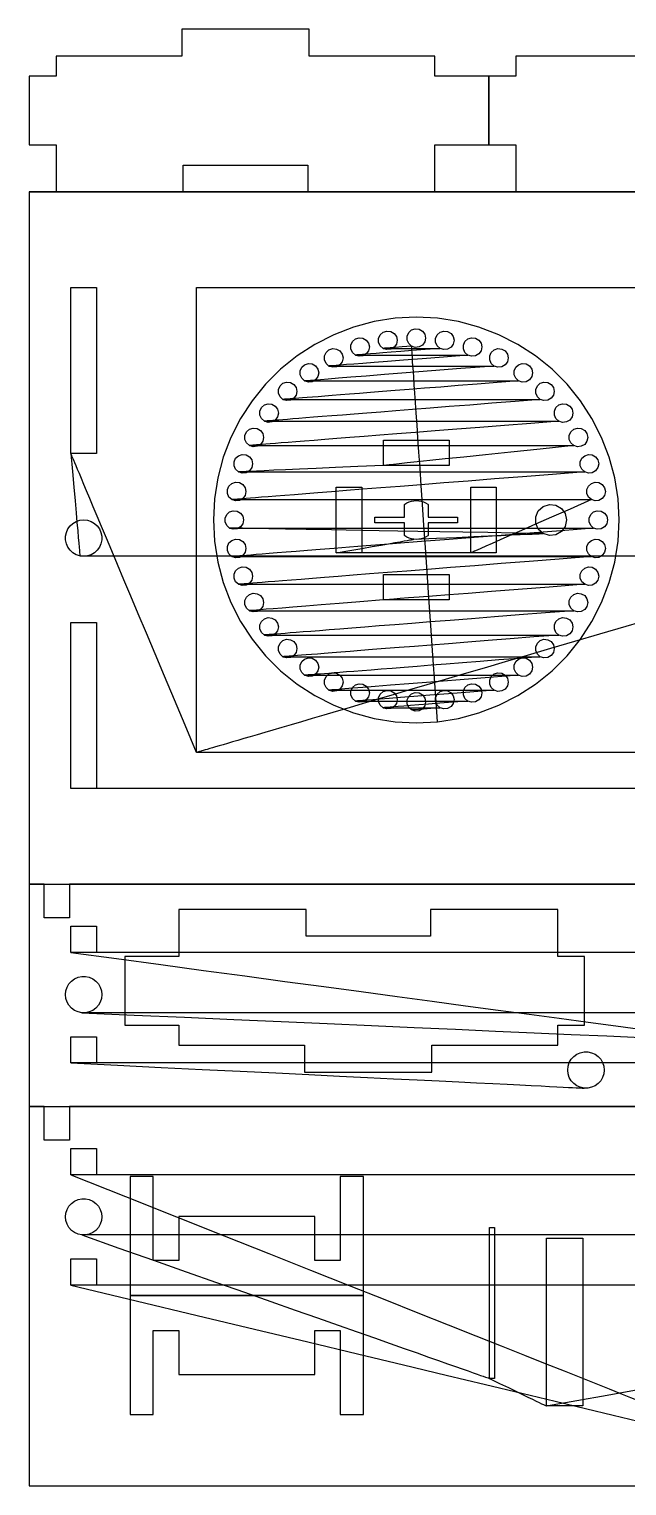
# Model space of a CAD drawing. Extents: x 0 to 427, y -14 to 401.
# Drawn here: x -0.2 to 170, y -14.1 to 400.8 of the extents above; entities that cross this region are included whole.
import ezdxf

# ---------------------------------------------------------------- set-up
doc = ezdxf.new("R2010")
doc.units = 0
doc.layers.get('0').update_dxf_attribs({"linetype": 'CONTINUOUS'})

msp = doc.modelspace()

# ---------------------------------------------------------------- linework, layer by layer
at = {"color": 7}
for points in [[(115.336436, 354.389074), (115.336436, 367.79333), (130.655585, 367.79333), (130.655585, 387.349181), (115.336436, 387.349181), (115.336436, 393.093862), (79.512128, 393.093862), (79.512128, 400.753436), (43.280665, 400.753436), (43.280665, 393.093862), (7.456141, 393.093862), (7.456141, 387.349181), (-0.203473, 387.349181), (-0.203473, 367.79333), (7.456141, 367.79333), (7.456141, 354.389074)], [(-0.203473, 354.389074), (377.054521, 354.389074), (377.054521, 367.79333), (392.37367, 367.79333), (392.37367, 387.349181), (377.054521, 387.349181), (377.054521, 393.093862), (341.229255, 393.093862), (341.229255, 400.753436), (304.999468, 400.753436), (304.999468, 393.093862), (269.174202, 393.093862), (269.174202, 387.349181), (261.514628, 387.349181)], [(246.195479, 354.389074), (246.195479, 367.79333), (261.514628, 367.79333), (261.514628, 387.349181), (246.195479, 387.349181), (246.195479, 393.093862), (210.37117, 393.093862), (210.37117, 400.753436), (174.139707, 400.753436), (174.139707, 393.093862), (138.31516, 393.093862), (138.31516, 387.349181), (130.655585, 387.349181)], [(130.655585, 367.79333), (138.31516, 367.79333), (138.31516, 354.389074)], [(43.68758, 362.048649), (79.104973, 362.048649), (79.104973, 354.389074)], [(43.68758, 354.389074), (43.68758, 362.048649)], [(-0.203473, 354.389074), (-0.203473, 157.227697), (356.34016, 157.227697), (356.34016, 354.389074)], [(-0.203473, 157.227697), (-0.203473, 93.926116), (356.34016, 93.926116)], [(11.285856, 157.227697), (11.285856, 147.653229), (4.033245, 147.653229), (4.033245, 157.227697)], [(-0.203473, 93.926116), (-0.203473, -14.136374), (356.34016, -14.136374)], [(11.285856, 93.926116), (11.285856, 84.351654), (4.033245, 84.351654), (4.033245, 93.926116)], [(94.990691, 74.015782), (88.360372, 74.015782), (88.360372, 50.079614), (81.107713, 50.079614), (81.107713, 62.61762), (42.402926, 62.61762), (42.402926, 50.079614), (35.150266, 50.079614), (35.150266, 74.015782), (28.519947, 74.015782), (28.519947, 40.098231)], [(94.990691, 40.098231), (94.990691, 74.015782)]]:
    msp.add_lwpolyline(points, dxfattribs=at)
for points in [[(11.692843, 279.868912), (11.692843, 327.173692), (18.945431, 327.173692), (18.945431, 279.868912)], [(47.465426, 194.735676), (47.465426, 327.173692), (291.68617, 327.173692), (291.68617, 194.735676)], [(116.048059, 203.51307), (122.019415, 204.459027), (127.859122, 206.023735), (133.503271, 208.190197), (138.889867, 210.934958), (143.960266, 214.227618), (148.658697, 218.032272), (152.933697, 222.307272), (156.738351, 227.006174), (160.031011, 232.075826), (162.775771, 237.46383), (164.942234, 243.105556), (166.506941, 248.945946), (167.452899, 254.917984), (167.769096, 260.954651), (167.452899, 266.991324), (166.506941, 272.963363), (164.942234, 278.803752), (162.775771, 284.447872), (160.031011, 289.833482), (156.738351, 294.903134), (152.933697, 299.601776), (148.658697, 303.876754), (143.960266, 307.682584), (138.889867, 310.973785), (133.503271, 313.71925), (127.859122, 315.885459), (122.019415, 317.450877), (116.048059, 318.396349), (110.010878, 318.712306), (103.973457, 318.396349), (98.002101, 317.450877), (92.162394, 315.885459), (86.518245, 313.71925), (81.131649, 310.973785), (76.06125, 307.682584), (71.362819, 303.876754), (67.088059, 299.601776), (63.283165, 294.903134), (59.990505, 289.833482), (57.245745, 284.447872), (55.079282, 278.803752), (53.514574, 272.963363), (52.568856, 266.991324), (52.25242, 260.954651), (52.568856, 254.917984), (53.514574, 248.945946), (55.079282, 243.105556), (57.245745, 237.46383), (59.990505, 232.075826), (63.283165, 227.006174), (67.088059, 222.307272), (71.362819, 218.032272), (76.06125, 214.227618), (81.131649, 210.934958), (86.518245, 208.190197), (92.162394, 206.023735), (98.002101, 204.459027), (103.973457, 203.51307), (110.010878, 203.196873)], [(108.67859, 310.456764), (107.855426, 311.198785), (107.404707, 312.211278), (107.404707, 313.319516), (107.855426, 314.329615), (108.67859, 315.071636), (109.732261, 315.413916), (110.834043, 315.299023), (111.793644, 314.743703), (112.444707, 313.848498), (112.675213, 312.764197), (112.444707, 311.679888), (111.793644, 310.784682), (110.834043, 310.231764), (109.732261, 310.114477)], [(92.668404, 307.921931), (91.845239, 308.663952), (91.394521, 309.674051), (91.394521, 310.782289), (91.845239, 311.794782), (92.668404, 312.536803), (93.722074, 312.879083), (94.824096, 312.761796), (95.783457, 312.20887), (96.434521, 311.313665), (96.665027, 310.229363), (96.434521, 309.145055), (95.783457, 308.249849), (94.824096, 307.694537), (93.722074, 307.579644)], [(100.573803, 309.820062), (99.750399, 310.559682), (99.29992, 311.572175), (99.29992, 312.68042), (99.750399, 313.692913), (100.573803, 314.434927), (101.627473, 314.777214), (102.729255, 314.659927), (103.688617, 314.107001), (104.33992, 313.209402), (104.570186, 312.127494), (104.33992, 311.043193), (103.688617, 310.145594), (102.729255, 309.592668), (101.627473, 309.477775)], [(116.783378, 309.820062), (115.960213, 310.559682), (115.509495, 311.572175), (115.509495, 312.68042), (115.960213, 313.692913), (116.783378, 314.434927), (117.837287, 314.777214), (118.939069, 314.659927), (119.898431, 314.107001), (120.549734, 313.209402), (120.78, 312.127494), (120.549734, 311.043193), (119.898431, 310.145594), (118.939069, 309.592668), (117.837048, 309.477775)], [(124.688777, 307.921924), (123.865372, 308.663945), (123.414894, 309.674044), (123.414894, 310.782282), (123.865372, 311.794774), (124.688777, 312.536796), (125.742447, 312.879076), (126.844229, 312.761789), (127.80383, 312.208863), (128.454894, 311.313657), (128.685399, 310.229356), (128.454894, 309.145048), (127.80383, 308.249842), (126.844229, 307.69453), (125.742447, 307.579636)], [(85.157473, 304.810236), (84.334069, 305.55225), (83.883351, 306.564743), (83.883351, 307.670594), (84.334069, 308.683087), (85.157473, 309.425101), (86.211144, 309.767388), (87.312926, 309.652494), (88.272287, 309.097175), (88.92359, 308.20197), (89.153856, 307.117668), (88.92359, 306.033367), (88.272287, 305.138161), (87.312926, 304.582842), (86.211144, 304.467949)], [(132.199947, 304.810236), (131.376543, 305.55225), (130.926064, 306.564743), (130.926064, 307.670594), (131.376543, 308.683087), (132.199947, 309.425101), (133.253617, 309.767388), (134.355399, 309.652494), (135.314761, 309.097175), (135.966064, 308.20197), (136.19633, 307.117668), (135.966064, 306.033367), (135.314761, 305.138161), (134.355399, 304.582842), (133.253617, 304.467949)], [(78.225559, 300.561587), (77.402154, 301.303609), (76.951676, 302.316101), (76.951676, 303.424339), (77.402154, 304.436832), (78.225559, 305.176459), (79.279229, 305.518739), (80.381011, 305.403846), (81.340372, 304.850927), (81.991676, 303.953328), (82.221941, 302.86902), (81.991676, 301.787112), (81.340372, 300.889513), (80.381011, 300.336587), (79.279229, 300.2193)], [(139.131862, 300.561587), (138.308457, 301.303609), (137.857739, 302.316101), (137.857739, 303.424339), (138.308457, 304.436832), (139.131862, 305.176459), (140.185532, 305.518739), (141.287314, 305.403846), (142.246676, 304.850927), (142.897979, 303.953328), (143.128245, 302.86902), (142.897979, 301.787112), (142.246676, 300.889513), (141.287314, 300.336587), (140.185532, 300.2193)], [(72.043324, 295.28369), (71.22016, 296.023318), (70.769441, 297.035811), (70.769441, 298.144048), (71.22016, 299.156541), (72.043324, 299.896169), (73.096995, 300.240843), (74.199016, 300.123555), (75.158378, 299.57063), (75.809681, 298.673031), (76.039947, 297.591123), (75.809681, 296.506814), (75.158378, 295.609215), (74.199016, 295.056297), (73.097234, 294.93901)], [(145.313856, 295.283683), (144.490452, 296.023311), (144.039973, 297.035804), (144.039973, 298.144041), (144.490452, 299.156534), (145.313856, 299.896162), (146.367527, 300.240835), (147.469309, 300.123548), (148.42867, 299.570623), (149.079973, 298.673023), (149.310239, 297.591116), (149.079973, 296.506807), (148.42867, 295.609208), (147.469309, 295.05629), (146.367527, 294.939002)], [(66.763484, 289.100999), (65.94008, 289.84302), (65.489601, 290.85312), (65.489601, 291.961357), (65.94008, 292.97385), (66.763484, 293.715871), (67.817154, 294.058151), (68.918936, 293.940864), (69.878298, 293.387946), (70.529601, 292.49274), (70.760106, 291.408432), (70.529601, 290.32413), (69.878298, 289.428925), (68.918936, 288.873606), (67.817154, 288.758712)], [(150.593697, 289.100992), (149.770532, 289.843013), (149.319814, 290.85312), (149.319814, 291.961357), (149.770532, 292.97385), (150.593697, 293.715871), (151.647367, 294.058151), (152.749388, 293.940864), (153.70875, 293.387946), (154.360053, 292.49274), (154.590319, 291.408432), (154.360053, 290.32413), (153.70875, 289.428918), (152.749388, 288.873598), (151.647367, 288.758705)], [(62.515532, 282.169113), (61.692367, 282.911127), (61.241649, 283.921226), (61.241649, 285.029478), (61.692367, 286.041978), (62.515532, 286.783992), (63.569202, 287.12628), (64.671223, 287.008992), (65.630585, 286.456067), (66.281649, 285.560861), (66.512154, 284.47656), (66.281649, 283.392259), (65.630585, 282.497046), (64.671223, 281.941734), (63.569202, 281.82684)], [(154.841649, 282.169127), (154.018484, 282.911141), (153.567766, 283.921241), (153.567766, 285.029478), (154.018484, 286.041978), (154.841649, 286.783992), (155.895319, 287.12628), (156.997101, 287.008992), (157.956702, 286.456067), (158.607766, 285.560861), (158.838271, 284.47656), (158.607766, 283.392259), (157.956702, 282.497046), (156.997101, 281.941734), (155.895319, 281.82684)], [(100.639867, 276.477135), (100.639867, 283.729751), (119.381888, 283.729751), (119.381649, 276.477135)], [(59.404309, 274.658), (58.581144, 275.400014), (58.130426, 276.410114), (58.130426, 277.518351), (58.581144, 278.530851), (59.404309, 279.272865), (60.457979, 279.615152), (61.56, 279.497865), (62.519362, 278.94494), (63.170665, 278.049734), (63.400931, 276.965433), (63.170665, 275.881131), (62.519362, 274.985919), (61.56, 274.430607), (60.457979, 274.315713)], [(157.952872, 274.658), (157.129468, 275.400014), (156.678989, 276.410114), (156.678989, 277.518351), (157.129468, 278.530851), (157.952872, 279.272865), (159.006543, 279.615152), (160.108324, 279.497865), (161.067926, 278.94494), (161.718989, 278.049734), (161.949255, 276.965433), (161.718989, 275.881131), (161.067926, 274.985919), (160.108324, 274.430607), (159.006543, 274.315713)], [(57.50641, 266.751926), (56.683245, 267.49394), (56.232527, 268.506433), (56.232527, 269.614678), (56.683245, 270.624777), (57.50641, 271.366791), (58.56008, 271.709078), (59.662101, 271.594185), (60.621463, 271.038866), (61.272766, 270.14366), (61.503032, 269.059359), (61.272766, 267.975057), (60.621463, 267.079852), (59.662101, 266.526926), (58.56008, 266.409639)], [(87.235612, 251.583661), (87.235612, 270.325575), (94.488271, 270.325575), (94.488271, 251.583661)], [(125.533484, 251.583661), (125.533484, 270.325575), (132.786144, 270.325575), (132.786144, 251.583661)], [(159.850771, 266.751926), (159.027367, 267.49394), (158.576888, 268.506433), (158.576888, 269.614678), (159.027367, 270.624777), (159.850771, 271.366791), (160.904441, 271.709078), (162.006223, 271.594185), (162.965824, 271.038866), (163.616888, 270.14366), (163.847394, 269.059359), (163.616888, 267.975057), (162.965824, 267.079852), (162.006223, 266.526926), (160.904441, 266.409639)], [(109.31625, 255.458906), (108.632872, 255.588161), (107.971037, 255.803587), (107.341516, 256.100388), (106.754122, 256.471399), (106.62391, 256.579111), (106.62391, 260.159941), (98.24625, 260.159941), (98.24625, 261.749295), (106.62391, 261.749295), (106.62391, 265.330125), (106.754122, 265.437838), (107.341516, 265.811242), (107.971037, 266.10565), (108.632872, 266.321075), (109.31625, 266.452724), (110.010878, 266.495809), (110.705266, 266.452724), (111.388883, 266.321075), (112.050479, 266.10565), (112.68, 265.811242), (113.267633, 265.437838), (113.397846, 265.330125), (113.397846, 261.749295), (121.775505, 261.749295), (121.775505, 260.159941), (113.397846, 260.159941), (113.397606, 256.579111), (113.267394, 256.471399), (112.68, 256.100388), (112.050479, 255.803587), (111.388644, 255.588161), (110.705266, 255.458906), (110.010878, 255.413427)], [(56.868511, 258.647182), (56.045346, 259.389203), (55.594628, 260.401696), (55.594628, 261.509934), (56.045346, 262.520033), (56.868511, 263.262054), (57.92242, 263.604334), (59.024202, 263.489441), (59.983564, 262.934129), (60.634867, 262.038923), (60.865133, 260.954615), (60.634867, 259.870313), (59.983564, 258.975108), (59.024202, 258.422182), (57.92242, 258.304895)], [(146.132713, 257.093739), (144.754707, 258.333626), (144.000479, 260.028292), (144.000479, 261.883338), (144.754707, 263.575611), (146.132713, 264.817891), (147.89633, 265.389965), (149.740612, 265.196082), (151.346489, 264.26976), (152.436543, 262.768969), (152.822154, 260.954615), (152.436543, 259.140267), (151.346489, 257.64187), (149.740612, 256.713154), (147.89633, 256.519271)], [(160.48867, 258.647175), (159.665266, 259.389196), (159.214787, 260.401696), (159.214787, 261.509934), (159.665266, 262.520033), (160.48867, 263.262054), (161.54234, 263.604334), (162.644122, 263.489441), (163.603484, 262.934129), (164.254787, 262.038923), (164.485053, 260.954615), (164.254787, 259.870313), (163.603484, 258.975101), (162.644122, 258.422175), (161.54234, 258.304888)], [(14.241973, 250.741151), (13.211785, 251.076251), (12.273822, 251.617208), (11.468872, 252.342467), (10.832242, 253.218531), (10.391697, 254.207087), (10.166481, 255.267452), (10.166481, 256.34936), (10.391697, 257.409725), (10.832242, 258.398282), (11.468872, 259.276739), (12.273822, 259.999605), (13.211785, 260.542956), (14.241973, 260.875668), (15.319125, 260.990562), (16.396301, 260.875668), (17.426489, 260.542956), (18.364452, 259.999605), (19.169378, 259.276739), (19.806032, 258.398282), (20.246577, 257.409725), (20.471793, 256.34936), (20.471793, 255.267452), (20.246577, 254.207087), (19.806032, 253.218531), (19.169378, 252.342467), (18.364452, 251.617208), (17.426489, 251.076251), (16.396301, 250.741151), (15.319125, 250.628651)], [(57.50641, 250.542431), (56.683245, 251.284445), (56.232527, 252.296938), (56.232527, 253.405175), (56.683245, 254.415282), (57.50641, 255.157296), (58.56008, 255.499583), (59.662101, 255.384689), (60.621463, 254.82937), (61.272766, 253.934165), (61.503032, 252.849863), (61.272766, 251.765562), (60.621463, 250.870349), (59.662101, 250.315037), (58.56008, 250.200144)], [(159.850771, 250.542431), (159.027367, 251.284445), (158.576888, 252.296938), (158.576888, 253.405175), (159.027367, 254.415282), (159.850771, 255.157296), (160.904441, 255.499583), (162.006223, 255.384689), (162.965824, 254.82937), (163.616888, 253.934165), (163.847394, 252.849863), (163.616888, 251.765562), (162.965824, 250.870349), (162.006223, 250.315037), (160.904441, 250.200144)], [(59.404309, 242.636357), (58.581144, 243.378371), (58.130426, 244.390871), (58.130426, 245.499109), (58.581144, 246.511601), (59.404309, 247.251222), (60.457979, 247.593509), (61.56, 247.478615), (62.519362, 246.925697), (63.170665, 246.028091), (63.400931, 244.943789), (63.170665, 243.861882), (62.519362, 242.964282), (61.56, 242.411357), (60.457979, 242.29407)], [(100.639867, 238.179464), (100.639867, 245.432087), (119.381888, 245.432087), (119.381649, 238.179464)], [(157.952872, 242.636357), (157.129468, 243.378371), (156.678989, 244.390871), (156.678989, 245.499109), (157.129468, 246.511601), (157.952872, 247.251222), (159.006543, 247.593509), (160.108324, 247.478615), (161.067926, 246.925697), (161.718989, 246.028091), (161.949255, 244.943789), (161.718989, 243.861882), (161.067926, 242.964282), (160.108324, 242.411357), (159.006543, 242.29407)], [(62.515532, 235.127623), (61.692367, 235.867244), (61.241649, 236.879737), (61.241649, 237.987981), (61.692367, 239.000474), (62.515532, 239.740095), (63.569202, 240.082382), (64.671223, 239.967488), (65.630585, 239.414563), (66.281649, 238.516964), (66.512154, 237.432662), (66.281649, 236.350755), (65.630585, 235.453155), (64.671223, 234.90023), (63.569202, 234.782943)], [(154.841649, 235.127623), (154.018484, 235.867244), (153.567766, 236.879737), (153.567766, 237.987981), (154.018484, 239.000474), (154.841649, 239.740095), (155.895319, 240.082382), (156.997101, 239.967488), (157.956702, 239.414563), (158.607766, 238.516964), (158.838271, 237.432662), (158.607766, 236.350755), (157.956702, 235.453155), (156.997101, 234.90023), (155.895319, 234.782943)], [(66.763484, 228.195744), (65.94008, 228.935372), (65.489601, 229.947865), (65.489601, 231.056102), (65.94008, 232.068595), (66.763484, 232.808223), (67.817154, 233.150503), (68.918936, 233.035609), (69.878298, 232.482691), (70.529601, 231.585092), (70.760106, 230.500783), (70.529601, 229.418876), (69.878298, 228.521276), (68.918936, 227.968351), (67.817154, 227.851064)], [(150.593697, 228.195737), (149.770532, 228.935365), (149.319814, 229.947865), (149.319814, 231.056102), (149.770532, 232.068595), (150.593697, 232.808223), (151.647367, 233.150503), (152.749388, 233.035609), (153.70875, 232.482691), (154.360053, 231.585092), (154.590319, 230.500783), (154.360053, 229.418876), (153.70875, 228.521269), (152.749388, 227.968344), (151.647367, 227.851056)], [(11.692843, 184.443123), (11.692843, 231.747908), (18.945431, 231.747908), (18.945431, 184.443123)], [(72.043324, 222.012553), (71.22016, 222.753856), (70.769441, 223.765877), (70.769441, 224.873883), (71.22016, 225.885904), (72.043324, 226.627925), (73.097234, 226.970205), (74.199016, 226.852918), (75.158378, 226.3), (75.809681, 225.40359), (76.039947, 224.32), (75.809681, 223.23617), (75.158378, 222.33976), (74.199016, 221.785877), (73.096995, 221.670266)], [(145.313856, 222.012553), (144.490452, 222.753856), (144.039973, 223.765877), (144.039973, 224.873883), (144.490452, 225.885904), (145.313856, 226.627925), (146.367527, 226.970205), (147.469309, 226.852918), (148.42867, 226.3), (149.079973, 225.40359), (149.310239, 224.32), (149.079973, 223.23617), (148.42867, 222.33976), (147.469309, 221.785877), (146.367527, 221.670266)], [(78.225559, 216.732473), (77.402154, 217.473776), (76.951676, 218.486037), (76.951676, 219.593803), (77.402154, 220.606064), (78.225559, 221.347367), (79.279229, 221.689654), (80.381011, 221.573803), (81.340372, 221.01992), (81.991676, 220.12375), (82.221941, 219.03992), (81.991676, 217.95633), (81.340372, 217.05992), (80.381011, 216.506037), (79.279229, 216.390186)], [(139.131862, 216.732473), (138.308457, 217.473776), (137.857739, 218.486037), (137.857739, 219.593803), (138.308457, 220.606064), (139.131862, 221.347367), (140.185532, 221.689654), (141.287314, 221.573803), (142.246676, 221.01992), (142.897979, 220.12375), (143.128245, 219.03992), (142.897979, 217.95633), (142.246676, 217.05992), (141.287314, 216.506037), (140.185532, 216.390186)], [(85.157473, 212.48476), (84.334069, 213.226064), (83.883351, 214.238085), (83.883351, 215.34609), (84.334069, 216.358111), (85.157473, 217.099415), (86.211144, 217.441702), (87.312926, 217.32609), (88.272287, 216.772207), (88.92359, 215.875798), (89.153856, 214.791968), (88.92359, 213.708377), (88.272287, 212.811968), (87.312926, 212.258085), (86.211144, 212.142234)], [(132.199947, 212.48476), (131.376543, 213.226064), (130.926064, 214.238085), (130.926064, 215.34609), (131.376543, 216.358111), (132.199947, 217.099415), (133.253617, 217.441702), (134.355399, 217.32609), (135.314761, 216.772207), (135.966064, 215.875798), (136.19633, 214.791968), (135.966064, 213.708377), (135.314761, 212.811968), (134.355399, 212.258085), (133.253617, 212.142234)], [(92.668404, 209.373537), (91.845239, 210.11484), (91.394521, 211.126861), (91.394521, 212.234867), (91.845239, 213.246888), (92.668404, 213.988191), (93.722074, 214.330478), (94.824096, 214.214867), (95.783457, 213.660984), (96.434521, 212.764574), (96.665027, 211.680984), (96.434521, 210.597154), (95.783457, 209.700744), (94.824096, 209.146861), (93.722074, 209.03125)], [(100.573803, 207.475638), (99.750399, 208.216941), (99.29992, 209.228962), (99.29992, 210.336968), (99.750399, 211.348989), (100.573803, 212.090292), (101.627473, 212.432819), (102.729255, 212.316968), (103.688617, 211.763085), (104.33992, 210.866675), (104.570186, 209.783085), (104.33992, 208.699255), (103.688617, 207.802845), (102.729255, 207.248962), (101.627473, 207.133351)], [(108.67859, 206.837739), (107.855426, 207.579042), (107.404707, 208.591064), (107.404707, 209.699069), (107.855426, 210.71109), (108.67859, 211.452393), (109.732261, 211.79492), (110.834043, 211.679069), (111.793644, 211.125186), (112.444707, 210.228776), (112.675213, 209.145186), (112.444707, 208.061356), (111.793644, 207.165186), (110.834043, 206.611064), (109.732261, 206.495452)], [(116.783378, 207.475638), (115.960213, 208.216941), (115.509495, 209.228962), (115.509495, 210.336968), (115.960213, 211.348989), (116.783378, 212.090292), (117.837048, 212.432819), (118.939069, 212.316968), (119.898431, 211.763085), (120.549734, 210.866675), (120.78, 209.783085), (120.549734, 208.699255), (119.898431, 207.802845), (118.939069, 207.248962), (117.837287, 207.133351)], [(124.688777, 209.373537), (123.865372, 210.11484), (123.414894, 211.126861), (123.414894, 212.234867), (123.865372, 213.246888), (124.688777, 213.988191), (125.742447, 214.330478), (126.844229, 214.214867), (127.80383, 213.660984), (128.454894, 212.764574), (128.685399, 211.680984), (128.454894, 210.597154), (127.80383, 209.700744), (126.844229, 209.146861), (125.742447, 209.03125)], [(114.458697, 111.342063), (150.283245, 111.342063), (150.283245, 117.086741), (157.942819, 117.086741), (157.942819, 136.64283), (150.283245, 136.64283), (150.283245, 150.046846), (114.051782, 150.046846), (114.051782, 142.387272), (78.634388, 142.387272), (78.634388, 150.046846), (42.402926, 150.046846), (42.402926, 136.64283), (27.083777, 136.64283), (27.083777, 117.086741), (42.402926, 117.086741), (42.402926, 111.342063), (78.227234, 111.342063), (78.227234, 103.682494), (114.458697, 103.682494)], [(11.692843, 137.77549), (11.692843, 145.23041), (18.945431, 145.23041), (18.945431, 137.77549)], [(14.777521, 120.626421), (13.718106, 120.85166), (12.728609, 121.292325), (11.852306, 121.928788), (11.127566, 122.733761), (10.586035, 123.67182), (10.251335, 124.702032), (10.138069, 125.77916), (10.251335, 126.856288), (10.586035, 127.886501), (11.127566, 128.824559), (11.852306, 129.629532), (12.728585, 130.265995), (13.718106, 130.70666), (14.777521, 130.931899), (15.860753, 130.931899), (16.920144, 130.70666), (17.909689, 130.265995), (18.785968, 129.629532), (19.510707, 128.824559), (20.052239, 127.886501), (20.386939, 126.856288), (20.500205, 125.77916), (20.386939, 124.702032), (20.052239, 123.67182), (19.510707, 122.733761), (18.785968, 121.928788), (17.909689, 121.292325), (16.920144, 120.85166), (15.860753, 120.626421)], [(11.692843, 106.327917), (11.692843, 113.782834), (18.945431, 113.782834), (18.945431, 106.327917)], [(157.773351, 99.149704), (156.713936, 99.374943), (155.724415, 99.815368), (154.848112, 100.45207), (154.123564, 101.257042), (153.581888, 102.194862), (153.247261, 103.225074), (153.134043, 104.30244), (153.247261, 105.379567), (153.581888, 106.409779), (154.123564, 107.347598), (154.848112, 108.152571), (155.724415, 108.789273), (156.713936, 109.229698), (157.773351, 109.454937), (158.856702, 109.454937), (159.916117, 109.229698), (160.905638, 108.789273), (161.781941, 108.152571), (162.506729, 107.347598), (163.048165, 106.409779), (163.382793, 105.379567), (163.496011, 104.30244), (163.382793, 103.225074), (163.048165, 102.194862), (162.506729, 101.257042), (161.781941, 100.45207), (160.905638, 99.815368), (159.916117, 99.374943), (158.856702, 99.149704)], [(11.692843, 74.473681), (11.692843, 81.928597), (18.945431, 81.928597), (18.945431, 74.473681)], [(14.777521, 57.324854), (13.718106, 57.550093), (12.728609, 57.990519), (11.852306, 58.627221), (11.127566, 59.432194), (10.586035, 60.370013), (10.251335, 61.400226), (10.138069, 62.477354), (10.251335, 63.554721), (10.586035, 64.584694), (11.127566, 65.522753), (11.852306, 66.327726), (12.728585, 66.964428), (13.718106, 67.404854), (14.777521, 67.630093), (15.860753, 67.630093), (16.920144, 67.404854), (17.909689, 66.964428), (18.785968, 66.327726), (19.510707, 65.522753), (20.052239, 64.584694), (20.386939, 63.554721), (20.500205, 62.477354), (20.386939, 61.400226), (20.052239, 60.370013), (19.510707, 59.432194), (18.785968, 58.627221), (17.909689, 57.990519), (16.920144, 57.550093), (15.860753, 57.324854)], [(130.886569, 16.430146), (130.886569, 59.491316), (132.250931, 59.491316), (132.250931, 16.430146)], [(147.057846, 8.612639), (147.057846, 56.451423), (157.422207, 56.451423), (157.422207, 8.612615)], [(11.692843, 43.026343), (11.692843, 50.481263), (18.945431, 50.481263), (18.945431, 43.026343)], [(35.150266, 30.116848), (42.402926, 30.116848), (42.402926, 17.579082), (81.107713, 17.579082), (81.107713, 30.116848), (88.360372, 30.116848), (88.360372, 6.180724), (94.990691, 6.180724), (94.990691, 40.098231), (28.519947, 40.098231), (28.519947, 6.180724), (35.150266, 6.180724)]]:
    msp.add_lwpolyline(points, close=True, dxfattribs=at)
for points in [[(130.655585, 387.349181), (130.655585, 367.79333), (130.655585, 367.79333), (130.655585, 367.79333)], [(340.82234, 354.389074), (-0.203473, 354.389074), (-0.203473, 354.389074), (-0.203473, 354.389074)], [(7.456141, 354.389074), (43.68758, 354.389074), (43.68758, 354.389074), (43.68758, 354.389074)], [(79.104973, 354.389074), (115.336436, 354.389074), (115.336436, 354.389074), (115.336436, 354.389074)], [(138.31516, 354.389074), (174.546622, 354.389074), (174.546622, 354.389074), (174.546622, 354.389074)], [(124.688777, 307.921916), (85.157473, 304.810236), (85.157473, 304.810236), (85.157473, 304.810236)], [(116.783378, 309.820062), (92.668404, 307.921931), (92.668404, 307.921931), (92.668404, 307.921931)], [(92.668404, 307.921924), (124.688777, 307.921924), (124.688777, 307.921924), (124.688777, 307.921924)], [(108.67859, 310.456757), (100.573803, 309.820062), (100.573803, 309.820062), (100.573803, 309.820062)], [(100.573803, 309.820062), (116.783378, 309.820062), (116.783378, 309.820062), (116.783378, 309.820062)], [(116.048059, 203.51307), (108.67859, 310.456764), (108.67859, 310.456764), (108.67859, 310.456764)], [(132.199947, 304.810236), (78.225559, 300.561587), (78.225559, 300.561587), (78.225559, 300.561587)], [(85.157473, 304.810236), (132.199947, 304.810236), (132.199947, 304.810236), (132.199947, 304.810236)], [(139.131862, 300.561587), (72.043324, 295.28369), (72.043324, 295.28369), (72.043324, 295.28369)], [(78.225559, 300.561587), (139.131862, 300.561587), (139.131862, 300.561587), (139.131862, 300.561587)], [(145.313856, 295.283676), (66.763484, 289.100999), (66.763484, 289.100999), (66.763484, 289.100999)], [(72.043324, 295.283683), (145.313856, 295.283683), (145.313856, 295.283683), (145.313856, 295.283683)], [(150.593697, 289.100985), (62.515532, 282.169113), (62.515532, 282.169113), (62.515532, 282.169113)], [(66.763484, 289.100992), (150.593697, 289.100992), (150.593697, 289.100992), (150.593697, 289.100992)], [(62.515532, 282.169127), (154.841649, 282.169127), (154.841649, 282.169127), (154.841649, 282.169127)], [(154.841649, 282.169127), (100.639867, 276.477135), (100.639867, 276.477135), (100.639867, 276.477135)], [(47.465426, 194.735676), (11.692843, 279.868912), (11.692843, 279.868912), (11.692843, 279.868912)], [(11.692843, 279.868912), (14.241973, 250.741151), (14.241973, 250.741151), (14.241973, 250.741151)], [(337.191223, 279.868912), (47.465426, 194.735676), (47.465426, 194.735676), (47.465426, 194.735676)], [(157.952872, 274.658), (57.50641, 266.751926), (57.50641, 266.751926), (57.50641, 266.751926)], [(100.639867, 276.477135), (59.404309, 274.658), (59.404309, 274.658), (59.404309, 274.658)], [(59.404309, 274.658), (157.952872, 274.658), (157.952872, 274.658), (157.952872, 274.658)], [(57.50641, 266.751926), (159.850771, 266.751926), (159.850771, 266.751926), (159.850771, 266.751926)], [(159.850771, 266.751926), (125.533484, 251.583661), (125.533484, 251.583661), (125.533484, 251.583661)], [(146.132713, 257.093739), (56.868511, 258.647182), (56.868511, 258.647182), (56.868511, 258.647182)], [(56.868511, 258.647175), (160.48867, 258.647175), (160.48867, 258.647175), (160.48867, 258.647175)], [(160.48867, 258.647168), (57.50641, 250.542431), (57.50641, 250.542431), (57.50641, 250.542431)], [(87.235612, 251.583661), (109.31625, 255.458906), (109.31625, 255.458906), (109.31625, 255.458906)], [(109.31625, 255.458906), (146.132713, 257.093739), (146.132713, 257.093739), (146.132713, 257.093739)], [(14.241973, 250.741151), (339.740426, 250.741151), (339.740426, 250.741151), (339.740426, 250.741151)], [(57.50641, 250.542431), (159.850771, 250.542431), (159.850771, 250.542431), (159.850771, 250.542431)], [(159.850771, 250.542431), (59.404309, 242.636357), (59.404309, 242.636357), (59.404309, 242.636357)], [(125.533484, 251.583661), (87.235612, 251.583661), (87.235612, 251.583661), (87.235612, 251.583661)], [(59.404309, 242.636357), (157.952872, 242.636357), (157.952872, 242.636357), (157.952872, 242.636357)], [(157.952872, 242.636357), (100.639867, 238.179464), (100.639867, 238.179464), (100.639867, 238.179464)], [(100.639867, 238.179464), (62.515532, 235.127623), (62.515532, 235.127623), (62.515532, 235.127623)], [(62.515532, 235.127623), (154.841649, 235.127623), (154.841649, 235.127623), (154.841649, 235.127623)], [(154.841649, 235.127623), (66.763484, 228.195744), (66.763484, 228.195744), (66.763484, 228.195744)], [(66.763484, 228.195737), (150.593697, 228.195737), (150.593697, 228.195737), (150.593697, 228.195737)], [(150.593697, 228.19573), (72.043324, 222.012553), (72.043324, 222.012553), (72.043324, 222.012553)], [(72.043324, 222.012553), (145.313856, 222.012553), (145.313856, 222.012553), (145.313856, 222.012553)], [(145.313856, 222.012553), (78.225559, 216.732473), (78.225559, 216.732473), (78.225559, 216.732473)], [(78.225559, 216.732473), (139.131862, 216.732473), (139.131862, 216.732473), (139.131862, 216.732473)], [(139.131862, 216.732473), (85.157473, 212.48476), (85.157473, 212.48476), (85.157473, 212.48476)], [(85.157473, 212.48476), (132.199947, 212.48476), (132.199947, 212.48476), (132.199947, 212.48476)], [(132.199947, 212.48476), (92.668404, 209.373537), (92.668404, 209.373537), (92.668404, 209.373537)], [(92.668404, 209.373537), (124.688777, 209.373537), (124.688777, 209.373537), (124.688777, 209.373537)], [(124.688777, 209.373537), (100.573803, 207.475638), (100.573803, 207.475638), (100.573803, 207.475638)], [(100.573803, 207.475638), (116.783378, 207.475638), (116.783378, 207.475638), (116.783378, 207.475638)], [(116.783378, 207.475638), (108.67859, 206.837739), (108.67859, 206.837739), (108.67859, 206.837739)], [(337.191223, 184.443123), (11.692843, 184.443123), (11.692843, 184.443123), (11.692843, 184.443123)], [(4.033245, 157.227697), (-0.203473, 157.227697), (-0.203473, 157.227697), (-0.203473, 157.227697)], [(344.850798, 157.227697), (11.285856, 157.227697), (11.285856, 157.227697), (11.285856, 157.227697)], [(337.191223, 137.77549), (11.692843, 137.77549), (11.692843, 137.77549), (11.692843, 137.77549)], [(11.692843, 137.77549), (293.103191, 99.81848), (293.103191, 99.81848), (293.103191, 99.81848)], [(340.274202, 120.626421), (14.777521, 120.626421), (14.777521, 120.626421), (14.777521, 120.626421)], [(14.777521, 120.626421), (337.191223, 106.327917), (337.191223, 106.327917), (337.191223, 106.327917)], [(337.191223, 106.327917), (11.692843, 106.327917), (11.692843, 106.327917), (11.692843, 106.327917)], [(11.692843, 106.327917), (157.773351, 99.149704), (157.773351, 99.149704), (157.773351, 99.149704)], [(4.033245, 93.926116), (-0.203473, 93.926116), (-0.203473, 93.926116), (-0.203473, 93.926116)], [(344.850798, 93.926116), (11.285856, 93.926116), (11.285856, 93.926116), (11.285856, 93.926116)], [(337.191223, 74.473681), (11.692843, 74.473681), (11.692843, 74.473681), (11.692843, 74.473681)], [(11.692843, 74.473681), (182.465665, 6.496633), (182.465665, 6.496633), (182.465665, 6.496633)], [(340.274202, 57.324854), (14.777521, 57.324854), (14.777521, 57.324854), (14.777521, 57.324854)], [(14.777521, 57.324854), (130.886569, 16.430146), (130.886569, 16.430146), (130.886569, 16.430146)], [(337.191223, 43.026343), (11.692843, 43.026343), (11.692843, 43.026343), (11.692843, 43.026343)], [(11.692843, 43.026343), (215.892287, -5.955496), (215.892287, -5.955496), (215.892287, -5.955496)], [(147.057846, 8.612639), (337.191223, 43.026343), (337.191223, 43.026343), (337.191223, 43.026343)], [(28.519947, 40.098231), (94.990691, 40.098231), (94.990691, 40.098231), (94.990691, 40.098231)], [(130.886569, 16.430146), (147.057846, 8.612639), (147.057846, 8.612639), (147.057846, 8.612639)]]:
    msp.add_open_spline(points, degree=3, dxfattribs=at)

doc.saveas('drawing.dxf')
